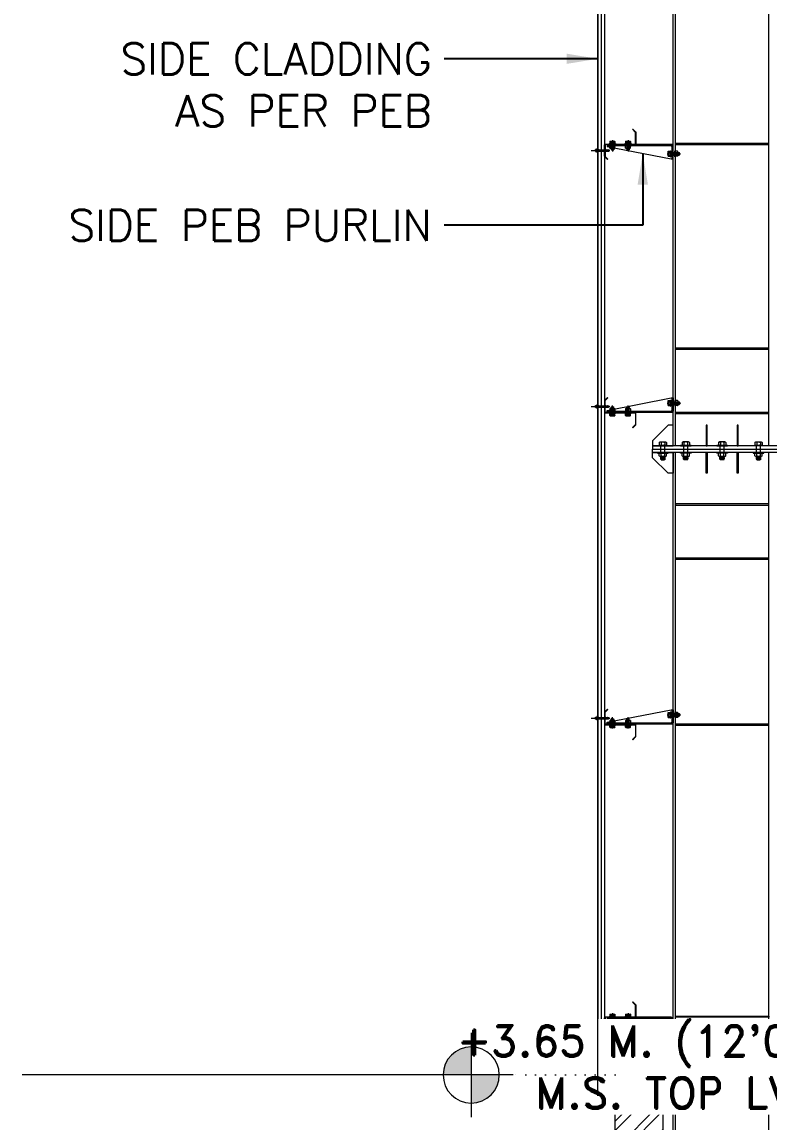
# Model space of a CAD drawing. Header units: millimetres. Extents: x 5227 to 261376, y 53707 to 123566.
# Drawn here: x 70484 to 74081, y 73603 to 78896 of the extents above; entities that cross this region are included whole.
import ezdxf

# ---------------------------------------------------------------- set-up
doc = ezdxf.new("R2010")
doc.units = ezdxf.units.MM
doc.header["$PDMODE"] = 35
doc.header["$PDSIZE"] = -10
doc.linetypes.add('CENTERX2', pattern=[101.6, 63.5, -12.7, 12.7, -12.7])
doc.linetypes.add('DOT', pattern=[6.35, 0, -6.35])
doc.layers.get('0').update_dxf_attribs({"lineweight": 0})
doc.layers.get('Defpoints').update_dxf_attribs({"lineweight": 0})
for name, color, linetype, lineweight in [('PV_BEAM_LINE', 5, 'Continuous', 0), ('PV_CENTER LINE', 1, 'CENTERX2', 0), ('PV_DIMENTION_SECOND_ROMANS', 7, 'Continuous', 0), ('PV_DOTED LINE', 252, 'DOT', 0), ('PV_MARKING_ARROW', 7, 'Continuous', 0), ('PV_MASONRY', 10, 'Continuous', 0), ('PV_PURLIN', 4, 'Continuous', 0), ('PV_REINFORCEMENT _DOT_LINE', 3, 'Continuous', 0), ('PV_REINFORCEMENT_LINE', 6, 'Continuous', 0), ('PV_STEEL LINE', 7, 'Continuous', 0), ('PV_STEEL_I SECTION', 5, 'Continuous', 0), ('PV_STEEL_PLATE', 4, 'Continuous', 0), ('PV_STEEL_STIFFNING', 3, 'Continuous', 0), ('PV_STP', 3, 'Continuous', 0), ('PV_TEXT_ROMAND', 1, 'Continuous', 0), ('PV_TEXT_ROMANS', 7, 'Continuous', 0)]:
    doc.layers.add(name, color=color, linetype=linetype, lineweight=lineweight)
doc.layers.add('PV_HATCH', color=252, linetype='Continuous', lineweight=0, transparency=0.5)
doc.styles.add('PV_ROMAND', font='romand.shx')
doc.styles.add('PV_ROMANS', font='romans.shx')
doc.dimstyles.new('PV_1-75_MM_FOOT', dxfattribs={"dimscale": 75, "dimtxt": 2, "dimasz": 2, "dimexe": 1, "dimexo": 0.625, "dimtad": 0, "dimdec": 0, "dimdsep": 46, "dimtxsty": 'PV_ROMAND', "dimcen": 2.5, "dimadec": 0, "dimazin": 0, "dimtfac": 1, "dimtdec": 0, "dimtmove": 1, "dimatfit": 2, "dimfxl": 1, "dimfxlon": 1, "dimarcsym": 0})

# ---------------------------------------------------------------- blocks, each defined once
blk = doc.blocks.new('G$CD765F1D5')
at = {"layer": 'PV_HATCH'}
h = blk.add_hatch(dxfattribs=at)
h.set_pattern_fill('AR-CONC', color=252, scale=0.5)
h.set_pattern_definition([(50, (-167808.08, -85632.94), (91.092334, -7.969543), [9.525, -104.775]), (355, (-167808.08, -85632.94), (-17.62171, 95.528423), [7.62, -83.82029]), (100.451445, (-167800.49, -85633.61), (73.470624, 87.558876), [8.095004, -89.045122]), (46.1842, (-167808.08, -85607.54), (135.53952, -21.021164), [14.2875, -157.1625]), (96.63556, (-167796.78, -85609.3), (118.70207, 123.71306), [12.14251, -133.5678]), (351.18415, (-167808.08, -85607.54), (118.70207, 123.71306), [11.42998, -125.72987]), (21, (-167795.38, -85613.89), (75.807196, -51.1326), [9.525, -104.775]), (326, (-167795.38, -85613.89), (30.901014, 92.093983), [7.62, -83.82]), (71.451445, (-167789.06, -85618.15), (106.70821, 40.961384), [8.095004, -89.04497]), (37.5, (-167808.08, -85632.942), (1.5443016, 42.2775194), [0, -82.804, 0, -85.09, 0, -84.1375]), (7.5, (-167808.08, -85632.94), (33.409831, 50.090287), [0, -48.514, 0, -80.899, 0, -32.0675]), (327.5, (-167836.4, -85632.94), (67.7952976, -2.864372), [0, -31.75, 0, -99.06, 0, -131.445]), (317.5, (-167849.1, -85632.94), (74.06459, 12.713246), [0, -41.275, 0, -65.786, 0, -93.345])])
h.paths.add_polyline_path([(-115, 125), (-115, -25), (115, -25), (115, 125)])
h.paths.add_polyline_path([(-75, 95, 0.414214), (-85, 85), (-85, 15, 0.414214), (-75, 5), (75, 5, 0.414214), (85, 15), (85, 85, 0.414214), (75, 95)], flags=16)
h.paths.add_polyline_path([(79.9, 84.8, -1), (69.6, 84.8, -1)], flags=0)
h.paths.add_polyline_path([(-69.6, 84.8, -1), (-79.9, 84.8, -1)], flags=0)
h.paths.add_polyline_path([(69.6, 15.2, -1), (79.9, 15.2, -1)], flags=0)
h.paths.add_polyline_path([(-79.9, 15.2, -1), (-69.6, 15.2, -1)], flags=0)
at = {"layer": 'PV_BEAM_LINE'}
blk.add_lwpolyline([(-115, 125), (115, 125), (115, -25), (-115, -25)], close=True, dxfattribs=at)
at = {"layer": 'PV_REINFORCEMENT _DOT_LINE'}
for points in [[(-79.9, 84.8, 10.2, 10.2, -1), (-69.6, 84.8, 10.2, 10.2, -1)], [(79.9, 84.8, 10.2, 10.2, 1), (69.6, 84.8, 10.2, 10.2, 1)], [(-79.9, 15.2, 10.2, 10.2, 1), (-69.6, 15.2, 10.2, 10.2, 1)], [(79.9, 15.2, 10.2, 10.2, -1), (69.6, 15.2, 10.2, 10.2, -1)]]:
    blk.add_lwpolyline(points, format="xyseb", close=True, dxfattribs=at)
at = {"layer": 'PV_REINFORCEMENT_LINE'}
for p, q in [((-85, 80), (-67.3, 62.3)), ((-70, 95), (-52.3, 77.3))]:
    blk.add_line(p, q, dxfattribs=at)
blk.add_lwpolyline([(-75, 95), (75, 95, -0.414214), (85, 85), (85, 15, -0.414214), (75, 5), (-75, 5, -0.414214), (-85, 15), (-85, 85, -0.414214)], format="xyb", close=True, dxfattribs=at)
blk = doc.blocks.new('2125')
at = {"color": 3}
for p, q in [((1074299, 569870), (1074359, 569870)), ((1074299, 569870), (1074299, 569867)), ((1074299, 569867), (1074359, 569867)), ((1074299, 569828), (1074359, 569828)), ((1074299, 569828), (1074299, 569825)), ((1074299, 569825), (1074359, 569825)), ((1074359, 569870), (1074359, 569867)), ((1074359, 569828), (1074359, 569825))]:
    blk.add_line(p, q, dxfattribs=at)
at = {"color": 7}
for p, q in [((1074305, 569892), (1074308, 569894)), ((1074305, 569892), (1074305, 569870)), ((1074305, 569892), (1074353, 569892)), ((1074305, 569823), (1074308, 569825)), ((1074305, 569803), (1074305, 569823)), ((1074308, 569894), (1074351, 569894)), ((1074308, 569825), (1074351, 569825)), ((1074317, 569892), (1074317, 569787)), ((1074341, 569892), (1074341, 569787)), ((1074353, 569892), (1074351, 569894)), ((1074353, 569823), (1074351, 569825)), ((1074353, 569892), (1074353, 569870)), ((1074353, 569803), (1074353, 569823)), ((1074305, 569803), (1074308, 569801)), ((1074308, 569801), (1074351, 569801)), ((1074320, 569785), (1074317, 569787)), ((1074320, 569785), (1074339, 569785)), ((1074339, 569785), (1074341, 569787)), ((1074353, 569803), (1074351, 569801))]:
    blk.add_line(p, q, dxfattribs=at)
for centre, radius, start, end in [((1074311, 569884), 9.99, 53.1059, 126.8941), ((1074311, 569815), 9.99, 53.1059, 126.8941), ((1074329, 569857), 36.8, 70.9821, 109.0179), ((1074329, 569788), 36.8, 70.9821, 109.0179), ((1074347, 569884), 9.99, 53.1059, 126.8941), ((1074347, 569815), 9.99, 53.1059, 126.8941), ((1074311, 569811), 9.99, 233.1059, 306.8941), ((1074329, 569837), 36.8, 250.9821, 289.0179), ((1074347, 569811), 9.99, 233.1059, 306.8941)]:
    blk.add_arc(centre, radius, start, end, dxfattribs=at)
at = {"layer": 'PV_CENTER LINE', "color": 1, "ltscale": 0.1}
blk.add_line((1074329, 569902), (1074329, 569771), dxfattribs=at)
blk = doc.blocks.new('SRW-55')
at = {"color": 252}
for p, q in [((-6.8, 2.3), (-3.6, 2.7)), ((-6.8, 2.3), (-6.8, 1.8)), ((-6.8, 1.8), (6.8, 1.8)), ((-4.5, 1.8), (-4.5, 0)), ((-4.5, 0), (4.5, 0)), ((-3.6, 6.3), (-3.6, 2.7)), ((-3.6, 2.7), (3.6, 2.7)), ((-2.7, 7.2), (2.7, 7.2)), ((-1.8, 6.3), (-1.8, 2.7)), ((-1.8, -0.6), (0, 0)), ((-1.8, 0), (-1.8, -0.6)), ((1.8, 6.3), (1.8, 2.7)), ((1.8, -0.4), (2.3, 0)), ((3.6, 6.3), (3.6, 2.7)), ((6.8, 2.3), (3.6, 2.7)), ((4.5, 1.8), (4.5, 0)), ((6.8, 2.3), (6.8, 1.8)), ((-2.5, -1.1), (-1.8, -0.6)), ((-2.5, -3), (-1.8, -2.5)), ((-2.5, -4.9), (-1.8, -4.4)), ((-2.5, -21.8), (-1.8, -21.3)), ((-2.5, -23.7), (-1.8, -23.2)), ((-2.5, -25.6), (-1.8, -25)), ((-2.5, -27.5), (-1.8, -26.9)), ((-2.5, -29.4), (-1.8, -28.8)), ((-2.5, -31.3), (-1.8, -30.7)), ((-2.5, -31.5), (1.8, -31.5)), ((-2.4, -1.4), (-1.8, -1.5)), ((-2.4, -3.3), (-1.8, -3.4)), ((-2.4, -5.2), (-1.8, -5.3)), ((-1.8, -22.2), (-2.4, -22.1)), ((-1.8, -24.1), (-2.4, -23.9)), ((-1.8, -26), (-2.4, -25.8)), ((-1.8, -27.8), (-2.4, -27.7)), ((-1.8, -29.7), (-2.4, -29.6)), ((-1.8, -1.5), (1.8, -0.4)), ((-1.8, -2.4), (1.8, -1.3)), ((-1.8, -1.5), (-1.8, -2.5)), ((-1.8, -3.4), (1.8, -2.3)), ((-1.8, -4.3), (1.8, -3.2)), ((-1.8, -3.4), (-1.8, -4.3)), ((-1.8, -5.3), (1.8, -4.2)), ((-1.8, -5.3), (-1.8, -20.2)), ((-1.8, -21.2), (1.8, -20.1)), ((-1.8, -20.3), (-1.8, -21.3)), ((-1.8, -22.2), (1.8, -21.1)), ((-1.8, -23.1), (1.8, -22)), ((-1.8, -22.2), (-1.8, -23.1)), ((-1.8, -24.1), (1.8, -23)), ((-1.8, -25), (1.8, -23.9)), ((-1.8, -24.1), (-1.8, -25)), ((-1.8, -26), (1.8, -24.9)), ((-1.8, -26.9), (1.8, -25.8)), ((-1.8, -26), (-1.8, -26.9)), ((-1.8, -27.8), (1.8, -26.7)), ((-1.8, -28.8), (1.8, -27.7)), ((-1.8, -27.9), (-1.8, -28.8)), ((-1.8, -29.7), (1.8, -28.6)), ((-1.8, -30.7), (1.8, -29.6)), ((-1.8, -29.7), (-1.8, -30.7)), ((-1.8, -31.5), (-1.8, -35.1)), ((-1.8, -35.1), (0, -37.8)), ((-1.3, -31.5), (1.8, -30.5)), ((0, -37.8), (1.3, -31.5)), ((0, -37.8), (1.8, -35.1)), ((1.8, -0.4), (1.8, -1.3)), ((2.4, -1.5), (1.8, -1.3)), ((1.8, -2.3), (2.5, -1.7)), ((1.8, -2.3), (1.8, -3.2)), ((2.4, -3.4), (1.8, -3.2)), ((1.8, -4.1), (2.5, -3.6)), ((1.8, -4.2), (1.8, -5.5)), ((1.8, -5.5), (1.8, -20.1)), ((1.8, -20.1), (2.4, -20.3)), ((2.5, -20.5), (1.8, -21.1)), ((1.8, -21.1), (1.8, -22)), ((1.8, -22), (2.4, -22.2)), ((2.5, -22.4), (1.8, -22.9)), ((1.8, -23), (1.8, -23.9)), ((1.8, -23.9), (2.4, -24)), ((2.5, -24.3), (1.8, -24.8)), ((1.8, -24.8), (1.8, -25.8)), ((1.8, -25.8), (2.4, -25.9)), ((2.5, -26.2), (1.8, -26.7)), ((1.8, -26.7), (1.8, -27.7)), ((1.8, -27.7), (2.4, -27.8)), ((2.5, -28.1), (1.8, -28.6)), ((1.8, -28.6), (1.8, -29.6)), ((1.8, -29.6), (2.4, -29.7)), ((2.5, -29.9), (1.8, -30.5)), ((1.8, -30.5), (1.8, -31.5)), ((1.8, -31.5), (1.8, -35.1))]:
    blk.add_line(p, q, dxfattribs=at)
for centre, radius, start, end in [((-2.7, 6.3), 0.902, 360, 180), ((0, 5), 2.25, 36.8699, 143.1301), ((2.7, 6.3), 0.902, 360, 180), ((-2.4, -1.2), 0.135, 129.8295, 257.9728), ((-2.4, -3.1), 0.135, 129.8295, 257.9728), ((-2.4, -5), 0.135, 129.8295, 257.9728), ((-2.4, -21.9), 0.135, 129.8295, 257.9728), ((-2.4, -23.8), 0.135, 129.8295, 257.9728), ((-2.4, -25.7), 0.135, 129.8295, 257.9728), ((-2.4, -27.6), 0.135, 129.8295, 257.9728), ((-2.4, -29.5), 0.135, 129.8295, 257.9728), ((-2.4, -31.4), 0.135, 129.8295, 233.3696), ((-1.7, -0.7), 0.135, 107.2492, 129.8295), ((-1.8, -1.4), 0.135, 257.9728, 287.2492), ((-1.7, -2.6), 0.135, 107.2492, 129.8295), ((-1.8, -3.3), 0.135, 257.9728, 287.2492), ((-1.7, -4.5), 0.135, 107.2492, 129.8295), ((-1.8, -5.1), 0.135, 257.9728, 287.2492), ((-1.7, -21.4), 0.135, 107.2492, 129.8295), ((-1.8, -22.1), 0.135, 257.9728, 287.2492), ((-1.7, -23.3), 0.135, 107.2492, 129.8295), ((-1.8, -23.9), 0.135, 257.9728, 287.2492), ((-1.7, -25.1), 0.135, 107.2492, 129.8295), ((-1.8, -25.8), 0.135, 257.9728, 287.2492), ((-1.7, -27), 0.135, 107.2492, 129.8295), ((-1.8, -27.7), 0.135, 257.9728, 287.2492), ((-1.7, -28.9), 0.135, 107.2492, 129.8295), ((-1.8, -29.6), 0.135, 257.9728, 287.2492), ((-1.7, -30.8), 0.135, 107.2492, 129.8295), ((1.7, -0.3), 0.135, 287.2492, 309.8295), ((1.8, -1.5), 0.135, 77.9728, 107.2492), ((1.7, -2.2), 0.135, 287.2492, 309.8295), ((1.8, -3.4), 0.135, 77.9728, 107.2492), ((1.7, -4), 0.135, 287.2492, 309.8295), ((1.8, -20.3), 0.135, 77.9728, 107.2492), ((1.7, -21), 0.135, 287.2492, 309.8295), ((1.8, -22.2), 0.135, 77.9728, 107.2492), ((1.7, -22.8), 0.135, 287.2492, 309.8295), ((1.8, -24), 0.135, 77.9728, 107.2492), ((1.7, -24.7), 0.135, 287.2492, 309.8295), ((1.8, -25.9), 0.135, 77.9728, 107.2492), ((1.7, -26.6), 0.135, 287.2492, 309.8295), ((1.8, -27.8), 0.135, 77.9728, 107.2492), ((1.7, -28.5), 0.135, 287.2492, 309.8295), ((1.8, -29.7), 0.135, 77.9728, 107.2492), ((1.7, -30.4), 0.135, 287.2492, 309.8295), ((2.4, -1.6), 0.135, 309.8295, 77.9728), ((2.4, -3.5), 0.135, 309.8295, 77.9728), ((2.4, -20.4), 0.135, 309.8295, 77.9728), ((2.4, -22.3), 0.135, 309.8295, 77.9728), ((2.4, -24.2), 0.135, 309.8295, 77.9728), ((2.4, -26.1), 0.135, 309.8295, 77.9728), ((2.4, -27.9), 0.135, 309.8295, 77.9728), ((2.4, -29.8), 0.135, 309.8295, 77.9728)]:
    blk.add_arc(centre, radius, start, end, dxfattribs=at)
blk = doc.blocks.new('PURLIN -....')
at = {"layer": 'PV_CENTER LINE'}
for p, q in [((195998.4, -55564.7), (195982.1, -55564.7)), ((195998.4, -55564.7), (195982.1, -55564.7)), ((195998.4, -55639.7), (195982.1, -55639.7))]:
    blk.add_line(p, q, dxfattribs=at)
at = {"layer": 'PV_PURLIN', "color": 2}
blk.add_lwpolyline([(195989.2, -55673.2, -0.414214), (195987.2, -55675.2), (195932.9, -55675.2, -0.198912), (195931.5, -55674.6), (195918.5, -55661.6), (195917.1, -55663), (195930.1, -55676, 0.198912), (195932.9, -55677.2), (195987.2, -55677.2, 0.414214), (195991.2, -55673.2), (195991.2, -55531.2, -0.414214), (195993.2, -55529.2), (196047.6, -55529.2, -0.198912), (196049, -55529.7), (196062, -55542.7), (196063.4, -55541.3), (196050.4, -55528.3, 0.198912), (196047.6, -55527.2), (195993.2, -55527.2, 0.414214), (195989.2, -55531.2)], format="xyb", close=True, dxfattribs=at)
blk = doc.blocks.new('G$CBB9E2D0D')
at = {"color": 7}
for p, q in [((205.5, 59.6), (206.8, 60.6)), ((205.5, 59.6), (205.5, 48.8)), ((229.5, 59.6), (205.5, 59.6)), ((228.2, 60.6), (206.8, 60.6)), ((211.5, 59.6), (211.5, 19.5)), ((223.5, 59.6), (223.5, 19.5)), ((229.5, 59.6), (228.2, 60.6)), ((229.5, 59.6), (229.5, 48.8)), ((280.5, 59.6), (281.8, 60.6)), ((280.5, 59.6), (280.5, 48.8)), ((304.5, 59.6), (280.5, 59.6)), ((303.2, 60.6), (281.8, 60.6)), ((286.5, 59.6), (286.5, 19.5)), ((298.5, 59.6), (298.5, 19.5)), ((304.5, 59.6), (303.2, 60.6)), ((304.5, 59.6), (304.5, 48.8)), ((205.5, 37.2), (206.8, 38.2)), ((205.5, 27.2), (205.5, 37.2)), ((205.5, 27.2), (206.8, 26.2)), ((228.2, 38.2), (206.8, 38.2)), ((228.2, 26.2), (206.8, 26.2)), ((212.7, 18.3), (211.5, 19.5)), ((222.3, 18.3), (212.7, 18.3)), ((222.3, 18.3), (223.5, 19.5)), ((229.5, 37.2), (228.2, 38.2)), ((229.5, 27.2), (228.2, 26.2)), ((229.5, 27.2), (229.5, 37.2)), ((280.5, 37.2), (281.8, 38.2)), ((280.5, 27.2), (280.5, 37.2)), ((280.5, 27.2), (281.8, 26.2)), ((303.2, 38.2), (281.8, 38.2)), ((303.2, 26.2), (281.8, 26.2)), ((287.7, 18.3), (286.5, 19.5)), ((297.3, 18.3), (287.7, 18.3)), ((297.3, 18.3), (298.5, 19.5)), ((304.5, 37.2), (303.2, 38.2)), ((304.5, 27.2), (303.2, 26.2)), ((304.5, 27.2), (304.5, 37.2))]:
    blk.add_line(p, q, dxfattribs=at)
at = {"color": 3}
for p, q in [((232.5, 48.8), (202.5, 48.8)), ((202.5, 48.8), (202.5, 47)), ((232.5, 47), (202.5, 47)), ((232.5, 40), (202.5, 40)), ((202.5, 40), (202.5, 38.2)), ((232.5, 38.2), (202.5, 38.2)), ((232.5, 48.8), (232.5, 47)), ((232.5, 40), (232.5, 38.2)), ((307.5, 48.8), (277.5, 48.8)), ((277.5, 48.8), (277.5, 47)), ((307.5, 47), (277.5, 47)), ((307.5, 40), (277.5, 40)), ((277.5, 40), (277.5, 38.2)), ((307.5, 38.2), (277.5, 38.2)), ((307.5, 48.8), (307.5, 47)), ((307.5, 40), (307.5, 38.2))]:
    blk.add_line(p, q, dxfattribs=at)
at = {"color": 7}
for centre, radius, start, end in [((208.5, 55.6), 5, 53.1059, 126.8941), ((217.5, 42.2), 18.4, 70.9821, 109.0179), ((226.5, 55.6), 5, 53.1059, 126.8941), ((283.5, 55.6), 5, 53.1059, 126.8941), ((292.5, 42.2), 18.4, 70.9821, 109.0179), ((301.5, 55.6), 5, 53.1059, 126.8941), ((208.5, 33.2), 5, 53.1059, 126.8941), ((208.5, 31.2), 5, 233.1059, 306.8941), ((217.5, 19.8), 18.4, 70.9821, 109.0179), ((217.5, 44.6), 18.4, 250.9821, 289.0179), ((226.5, 33.2), 5, 53.1059, 126.8941), ((226.5, 31.2), 5, 233.1059, 306.8941), ((283.5, 33.2), 5, 53.1059, 126.8941), ((283.5, 31.2), 5, 233.1059, 306.8941), ((292.5, 19.8), 18.4, 70.9821, 109.0179), ((292.5, 44.6), 18.4, 250.9821, 289.0179), ((301.5, 33.2), 5, 53.1059, 126.8941), ((301.5, 31.2), 5, 233.1059, 306.8941)]:
    blk.add_arc(centre, radius, start, end, dxfattribs=at)
at = {"layer": 'PV_CENTER LINE', "color": 1, "ltscale": 0.1}
for p, q in [((217.5, 64.9), (217.5, 11.6)), ((292.5, 64.9), (292.5, 11.6))]:
    blk.add_line(p, q, dxfattribs=at)
at = {"layer": 'PV_CENTER LINE'}
blk.add_line((394.2, 15.8), (293.4, 15.8), dxfattribs=at)
at = {"layer": 'PV_STEEL_PLATE', "color": 30, "ltscale": 3}
blk.add_lwpolyline([(0, 35, -0.414214), (10, 45), (317.5, 45), (317.5, 40), (10, 40, 0.414214), (5, 35), (5, -25), (0, -25)], format="xyb", close=True, dxfattribs=at)
at = {"layer": 'PV_STEEL_STIFFNING', "ltscale": 5}
blk.add_lwpolyline([(11.2, 40), (317.5, 40), (317.5, 35), (10, -25), (5, -25), (5, 33.8)], close=True, dxfattribs=at)
at = {"ltscale": 3, "rotation": 270.0000000000002}
blk.add_blockref('PURLIN -....', (55857.2, 196036.2), dxfattribs=at)
at = {"color": 252, "xscale": -1.487812063150599, "yscale": 1.487812063147431, "zscale": 1.487812063150599, "rotation": 269.9999999999746}
blk.add_blockref('SRW-55', (363, 15.8), dxfattribs=at)
at = {"layer": 'PV_DIMENTION_SECOND_ROMANS', "linetype": 'ByBlock', "ltscale": 5, "xscale": -0.5, "yscale": 0.5, "zscale": 0.5, "rotation": 270.0000000000002}
blk.add_blockref('2125', (-284922.1, -537164.7), dxfattribs=at)
blk = doc.blocks.new('G$C51E7CFE8')
at = {"layer": 'PV_STP'}
blk.add_lwpolyline([(100, 25), (100, 0), (0, 0), (0, 100), (25, 100), (100, 25)], dxfattribs=at)
blk = doc.blocks.new('*U514')
at = {"color": 0}
for p, q in [((25.7, 2.5), (-25.7, 2.5)), ((-25.7, 2.5), (-25.7, 0)), ((-25.7, 0), (25.7, 0)), ((-17.5, 16.3), (-17.5, 4.9)), ((13.1, 18.7), (-13.1, 18.7)), ((17.5, 16.3), (17.5, 4.9)), ((25.7, 0), (25.7, 2.5)), ((-25.7, -34.5), (-25.7, -32)), ((-25.7, -32), (25.7, -32)), ((25.7, -34.5), (-25.7, -34.5)), ((-17.5, -48.3), (-17.5, -36.9)), ((13.1, -50.7), (-13.1, -50.7)), ((-10, -64.7), (-10, -50.7)), ((10, -64.7), (10, -50.7)), ((17.5, -48.3), (17.5, -36.9)), ((25.7, -32), (25.7, -34.5)), ((-10, -64.7), (-8, -66.7)), ((8, -66.7), (-8, -66.7)), ((8, -66.7), (10, -64.7))]:
    blk.add_line(p, q, dxfattribs=at)
at = {"color": 8}
for p, q in [((-8.7, 16.3), (-8.7, 4.9)), ((8.7, 16.3), (8.7, 4.9)), ((-8.7, -48.3), (-8.7, -36.9)), ((8.7, -48.3), (8.7, -36.9))]:
    blk.add_line(p, q, dxfattribs=at)
for points in [[(10, -50.7), (12, -51.7), (10, -52.7), (-10, -52.7), (-12, -51.7), (-10, -50.7)], [(10, -52.7), (12, -53.7), (10, -54.7), (-10, -54.7), (-12, -53.7), (-10, -52.7)], [(10, -54.7), (12, -55.7), (10, -56.7), (-10, -56.7), (-12, -55.7), (-10, -54.7)], [(10, -56.7), (12, -57.7), (10, -58.7), (-10, -58.7), (-12, -57.7), (-10, -56.7)], [(10, -58.7), (12, -59.7), (10, -60.7), (-10, -60.7), (-12, -59.7), (-10, -58.7)], [(10, -60.7), (12, -61.7), (10, -62.7), (-10, -62.7), (-12, -61.7), (-10, -60.7)], [(10, -62.7), (12, -63.7), (10, -64.7), (-10, -64.7), (-12, -63.7), (-10, -62.7)]]:
    blk.add_lwpolyline(points, dxfattribs=at)
at = {"color": 0}
for centre, start, end in [((-13.1, 13.6), 90, 148.5337), ((-13.1, 7.6), 211.4663, 270), ((13.1, 13.6), 31.4663, 90), ((13.1, 7.6), 270, 328.5337), ((-13.1, -39.6), 90, 148.5337), ((-13.1, -45.6), 211.4663, 270), ((13.1, -39.6), 31.4663, 90), ((13.1, -45.6), 270, 328.5337)]:
    blk.add_arc(centre, 5.12, start, end, dxfattribs=at)
at = {"color": 8}
for centre, radius, start, end in [((-13.1, 13.6), 5.12, 31.4663, 90), ((-13.1, 7.6), 5.12, 270, 328.5337), ((0, 1.9), 16.8, 58.6936, 121.3064), ((0, 19.3), 16.8, 238.6936, 301.3064), ((13.1, 13.6), 5.12, 90, 148.5337), ((13.1, 7.6), 5.12, 211.4663, 270), ((-13.1, -39.6), 5.12, 31.4663, 90), ((-13.1, -45.6), 5.12, 270, 328.5337), ((0, -51.3), 16.8, 58.6936, 121.3064), ((0, -33.9), 16.8, 238.6936, 301.3064), ((13.1, -39.6), 5.12, 90, 148.5337), ((13.1, -45.6), 5.12, 211.4663, 270)]:
    blk.add_arc(centre, radius, start, end, dxfattribs=at)
at = {"layer": 'PV_DIMENTION_SECOND_ROMANS'}
for p, q in [((-10, -32), (-10, 0)), ((10, -32), (10, 0))]:
    blk.add_line(p, q, dxfattribs=at)
blk = doc.blocks.new('*U526')
at = {"layer": 'PV_HATCH'}
h = blk.add_hatch(color=252, dxfattribs=at)
h.dxf.hatch_style = 1
h.paths.add_polyline_path([(0, -150), (0, 0), (-150, 0, 0.414214)])
h.paths.add_polyline_path([(0, 150), (0, 0), (150, 0, 0.414214)])
at = {"layer": 'PV_TEXT_ROMAND', "color": 250}
for p, q in [((0, 225), (0, -225)), ((-225, 0), (225, 0)), ((-150, 0), (300, 0)), ((-75, 0), (375, 0)), ((0, 0), (450, 0)), ((75, 0), (525, 0)), ((150, 0), (600, 0)), ((225, 0), (675, 0)), ((300, 0), (750, 0)), ((375, 0), (825, 0)), ((450, 0), (900, 0)), ((525, 0), (975, 0)), ((600, 0), (1050, 0)), ((675, 0), (1125, 0)), ((750, 0), (1200, 0)), ((825, 0), (1275, 0)), ((900, 0), (1350, 0)), ((975, 0), (1425, 0)), ((1050, 0), (1500, 0)), ((1125, 0), (1575, 0)), ((1200, 0), (1650, 0)), ((1275, 0), (1725, 0)), ((1350, 0), (1800, 0)), ((1425, 0), (1875, 0)), ((1500, 0), (1950, 0)), ((1575, 0), (2025, 0)), ((1650, 0), (2100, 0)), ((1725, 0), (2175, 0)), ((1800, 0), (2250, 0)), ((1875, 0), (2325, 0)), ((1950, 0), (2400, 0))]:
    blk.add_line(p, q, dxfattribs=at)
at = {"layer": 'PV_TEXT_ROMAND'}
blk.add_circle((0, 0), 150, dxfattribs=at)
blk = doc.blocks.new('*D536')
at = {"layer": 'Defpoints', "color": 0, "transparency": 16777216}
for p in [(95136.2, 83010.5), (95136.2, 77706.4), (73286.2, 73729.5)]:
    blk.add_point(p, dxfattribs=at)
at = {"layer": 'PV_DIMENTION_SECOND_ROMANS', "color": 0, "lineweight": -2, "transparency": 16777216}
for p, q in [((73286.2, 82935.5), (73286.2, 83085.5)), ((95136.2, 82935.5), (95136.2, 83085.5)), ((73436.2, 83010.5), (81728.7, 83010.5)), ((94986.2, 83010.5), (86693.8, 83010.5))]:
    blk.add_line(p, q, dxfattribs=at)
at = {"layer": 'PV_DIMENTION_SECOND_ROMANS', "color": 0, "transparency": 16777216}
for points in [[(73436.2, 83035.5), (73436.2, 82985.5), (73286.2, 83010.5)], [(94986.2, 82985.5), (94986.2, 83035.5), (95136.2, 83010.5)]]:
    blk.add_solid(points, dxfattribs=at)
at = {"layer": 'PV_DIMENTION_SECOND_ROMANS', "color": 0, "transparency": 16777216, "insert": (84211.2, 83010.5), "char_height": 150, "attachment_point": 5, "style": 'PV_ROMAND'}
blk.add_mtext('21850 [71\'-8"] OUT TO OUT STEEL LINE', dxfattribs=at)

msp = doc.modelspace()

# ---------------------------------------------------------------- hatches: boundary and pattern name
at = {"layer": 'PV_HATCH'}
h = msp.add_hatch(dxfattribs=at)
h.set_pattern_fill('ANSI32', color=252, scale=10)
h.set_pattern_definition([(45, (-107885.18, -16959.17), (-67.35192, 67.35192), []), (45, (-107840.27, -16959.17), (-67.35192, 67.35192), [])])
h.paths.add_polyline_path([(73566.2, 71029.5), (73336.2, 71029.5), (73336.2, 70179.5), (73566.2, 70179.5)])
h.paths.add_polyline_path([(73566.2, 71179.5), (73566.2, 72379.5), (73336.2, 72379.5), (73336.2, 71179.5)])
h.paths.add_polyline_path([(73336.2, 73579.5), (73336.2, 72529.5), (73566.2, 72529.5), (73566.2, 73679.5), (73336.2, 73679.5)])

# ---------------------------------------------------------------- linework, layer by layer
at = {"layer": 'PV_MASONRY'}
for p, q in [((73336.2, 70179.5), (73336.2, 73829.5)), ((73566.2, 73829.5), (73566.2, 70179.5))]:
    msp.add_line(p, q, dxfattribs=at)
at = {"layer": 'PV_STEEL LINE', "color": 250}
msp.add_line((73253.2, 73729.5), (73286.2, 73729.5), dxfattribs=at)
for points in [[(95169.2, 76751.4), (95169.2, 79759), (73253.2, 81950.6), (73253.2, 73729.5)], [(95136.2, 76751.4), (95136.2, 79729.1), (73286.2, 81914.1), (73286.2, 73729.5)]]:
    msp.add_lwpolyline(points, dxfattribs=at)
at = {"layer": 'PV_STEEL LINE', "color": 254}
msp.add_lwpolyline([(95152.7, 76751.4), (95152.7, 79744.1), (73269.7, 81932.4), (73269.7, 73729.5)], dxfattribs=at)
at = {"layer": 'PV_STEEL_I SECTION'}
for p, q in [((73616.2, 76856.5), (73616.2, 81168.5)), ((73626.2, 76856.5), (73626.2, 81168.5)), ((74076.2, 76856.5), (74076.2, 81168.5)), ((73616.2, 70049.5), (73616.2, 76824.5)), ((73626.2, 70049.5), (73626.2, 76824.5)), ((74076.2, 70049.5), (74076.2, 76824.5))]:
    msp.add_line(p, q, dxfattribs=at)
at = {"layer": 'PV_STEEL_PLATE'}
for points in [[(73516.2, 76840.5), (74186.2, 76840.5), (74186.2, 76856.5), (73516.2, 76856.5)], [(73516.2, 76840.5), (74186.2, 76840.5), (74186.2, 76824.5), (73516.2, 76824.5)]]:
    msp.add_lwpolyline(points, close=True, dxfattribs=at)
at = {"layer": 'PV_STP'}
for points in [[(73626.2, 78307), (74076.2, 78307), (74076.2, 78312), (73626.2, 78312)], [(74076.2, 77327), (73626.2, 77327), (73626.2, 77322), (74076.2, 77322)], [(74076.2, 77017), (73626.2, 77017), (73626.2, 77012), (74076.2, 77012)], [(73773.7, 76856.5), (73778.7, 76856.5), (73778.7, 76956.5), (73773.7, 76956.5)], [(73923.7, 76856.5), (73928.7, 76856.5), (73928.7, 76956.5), (73923.7, 76956.5)], [(73773.7, 76824.6), (73778.7, 76824.6), (73778.7, 76724.6), (73773.7, 76724.6)], [(73923.7, 76824.6), (73928.7, 76824.6), (73928.7, 76724.6), (73923.7, 76724.6)], [(74076.2, 76577), (73626.2, 76577), (73626.2, 76572), (74076.2, 76572)], [(74076.2, 76317), (73626.2, 76317), (73626.2, 76312), (74076.2, 76312)], [(74076.2, 75517), (73626.2, 75517), (73626.2, 75512), (74076.2, 75512)], [(74076.2, 74107), (73626.2, 74107), (73626.2, 74112), (74076.2, 74112)], [(74076.2, 73827), (73626.2, 73827), (73626.2, 73822), (74076.2, 73822)]]:
    msp.add_lwpolyline(points, close=True, dxfattribs=at)

# ---------------------------------------------------------------- block references
at = {"layer": 'PV_DIMENTION_SECOND_ROMANS', "xscale": -1}
for name, p in [('G$CBB9E2D0D', (73616.2, 78262)), ('G$C51E7CFE8', (73616.2, 76856.5)), ('*U514', (73566.2, 76856.5)), ('*U514', (74026.2, 76856.5)), ('G$CBB9E2D0D', (73616.2, 74062))]:
    msp.add_blockref(name, p, dxfattribs=at)
at = {"layer": 'PV_DIMENTION_SECOND_ROMANS', "rotation": 180}
for name, p in [('G$CBB9E2D0D', (73616.2, 77062)), ('G$C51E7CFE8', (73616.2, 76824.5)), ('G$CBB9E2D0D', (73616.2, 75562))]:
    msp.add_blockref(name, p, dxfattribs=at)
at = {"layer": 'PV_DIMENTION_SECOND_ROMANS'}
for name, p in [('*U514', (73676.2, 76856.5)), ('*U514', (73851.2, 76856.5)), ('G$CD765F1D5', (73451.2, 73704.5))]:
    msp.add_blockref(name, p, dxfattribs=at)

# ---------------------------------------------------------------- texts
at = {"layer": 'PV_TEXT_ROMANS', "char_height": 150, "attachment_point": 3, "style": 'PV_ROMANS'}
for s, insert in [('\\pxr0.05385,qr;SIDE CLADDING\\PAS PER PEB', (72464, 78793.5)), ('\\pxr0.05385,qr;SIDE PEB PURLIN', (72464, 77993))]:
    msp.add_mtext(s, dxfattribs=dict(at, insert=insert))

# ---------------------------------------------------------------- leaders
at = {"layer": 'PV_MARKING_ARROW'}
for points in [[(73253.2, 78719), (72514.4, 78719)], [(73469.5, 78263.7), (73469.5, 77918.5), (72514.4, 77918.5)]]:
    msp.add_leader(points, dimstyle='PV_1-75_MM_FOOT', override={"dimgap": 0.625, "dimtad": 0}, dxfattribs=at)

# ---------------------------------------------------------------- next in the draw order: texts
at = {"layer": 'PV_TEXT_ROMAND', "insert": (72475.7, 74068.1), "char_height": 150, "attachment_point": 1, "style": 'PV_ROMAND', "bg_fill": 3, "box_fill_scale": 1.2, "bg_fill_color": 1, "bg_fill_transparency": 0}
msp.add_mtext('\\pxr0.05385,qr;+3.65 M. (12\'0") \\PM.S. TOP LVL.', dxfattribs=at)

# ---------------------------------------------------------------- next in the draw order: linework, layer by layer
msp.add_lwpolyline([(73253.2, 73729.5), (73253.2, 81950.6)])
at = {"layer": 'PV_DOTED LINE', "ltscale": 7.5}
msp.add_line((73336.2, 73829.5), (72846.9, 73829.5), dxfattribs=at)

# ---------------------------------------------------------------- next in the draw order: block references
at = {"layer": 'PV_DIMENTION_SECOND_ROMANS', "xscale": -0.8999999999999999, "yscale": 0.8999999999999999, "zscale": 0.8999999999999999}
msp.add_blockref('*U526', (72644.4, 73829.5), dxfattribs=at)

# ---------------------------------------------------------------- next in the draw order: dimensions: what is measured, and where the dimension line sits
at = {"layer": 'PV_DIMENTION_SECOND_ROMANS'}
dim = msp.add_linear_dim(base=(95136.2, 83010.5), p1=(73286.2, 73729.5), p2=(95136.2, 77706.4), text='<> OUT TO OUT STEEL LINE', dimstyle='PV_1-75_MM_FOOT', override={"dimtxsty": 'PV_ROMAND'}, dxfattribs=at)
dim.commit()
dim.dimension.update_dxf_attribs({"geometry": '*D536', "text_midpoint": (84211.2, 83010.5)})

doc.saveas('drawing.dxf')
